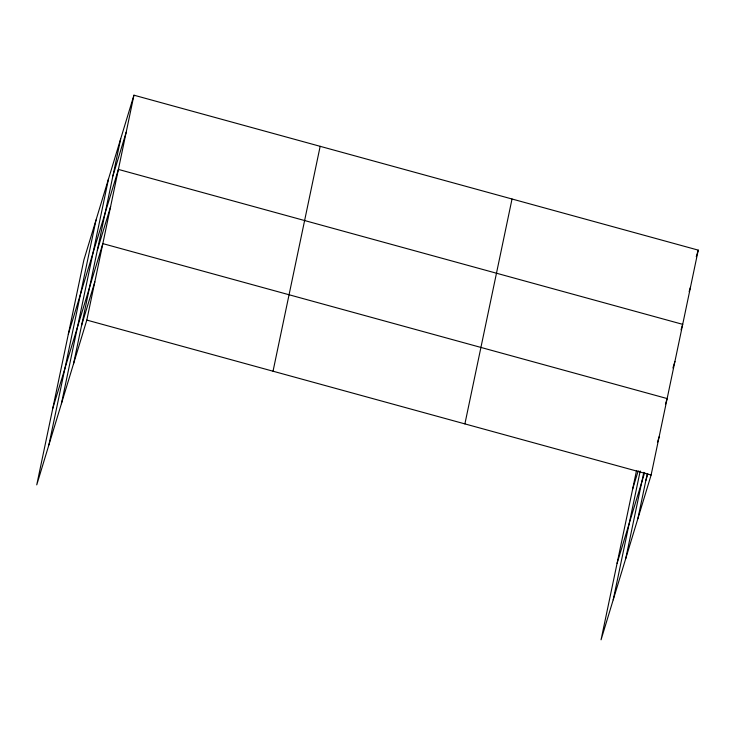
<?xml version="1.0" encoding="UTF-8"?>
<svg xmlns="http://www.w3.org/2000/svg" width="735" height="735" viewBox="0 0 735 735"><rect width="100%" height="100%" fill="white"/><g stroke="black" fill="none" stroke-linecap="round" stroke-linejoin="round"><path stroke-width="1.1" d="M48.896 444.886L96.028 219.995M61.409 403.699L108.541 178.807M73.555 363.724L120.687 138.832M133.945 95.192L83.882 259.969L36.75 484.87L86.813 320.083L133.945 95.192L698.25 250.13L651.118 475.03L601.055 639.808L636.519 470.575M273.034 371.212L320.166 146.32M464.897 423.902L512.029 199.001M613.201 599.833L640.203 470.979M625.715 558.646L643.796 472.357M637.861 518.671L647.241 473.882M112.914 175.941L126.172 132.3M68.327 334.186L118.39 169.408L682.696 324.346L681.042 329.804M97.36 250.157L110.618 206.517M52.773 408.403L102.836 243.616L667.141 398.563L665.487 404.02M81.567 325.495L94.824 281.854M696.265 256.68L698.25 250.13M689.145 291.602L690.477 287.238M632.633 489.133L638.21 470.767M672.929 368.005L674.923 361.455M617.078 563.35L644.696 472.458M645.872 480.442L647.857 473.891M657.476 442.25L659.13 436.801M86.813 320.083L651.118 475.03"/></g></svg>
